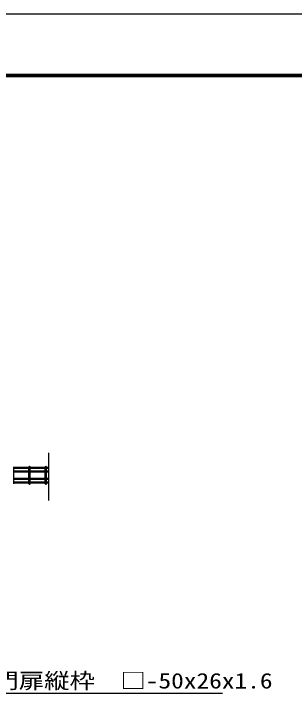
# Model space of a CAD drawing. Units: millimetres, scale not verified. Extents: x -4455 to 4455, y -3150 to 3150.
# Drawn here: x -1300 to -430, y 1029 to 3150 of the extents above; entities that cross this region are included whole.
import ezdxf
from ezdxf.enums import TextEntityAlignment as Align

# ---------------------------------------------------------------- set-up
doc = ezdxf.new("R2010")
doc.units = ezdxf.units.MM
doc.header["$LTSCALE"] = 20
for name, color, linetype, lineweight in [('0-3_0', 7, 'Continuous', 25), ('0-9_J180', 2, 'Continuous', 25), ('0-B_EXTCNT-L', 4, 'Continuous', 25), ('1-9_LAYER12', 3, 'Continuous', 25)]:
    doc.layers.add(name, color=color, linetype=linetype, lineweight=lineweight)
doc.styles.add('ＭＳ ゴシック', font='')
doc.styles.get('ＭＳ ゴシック').set_extended_font_data('MS Gothic')

msp = doc.modelspace()

# ---------------------------------------------------------------- linework, layer by layer
at = {"layer": '0-3_0', "color": 3}
msp.add_lwpolyline([(-4455, 3150), (4455, 3150), (4455, -3150), (-4455, -3150)], close=True, dxfattribs=at)
at = {"layer": '0-3_0'}
for points in [[(-4155, 2962.5), (4155, 2962.5), (4155, -2962.5), (-4155, -2962.5)], [(-4153.13, 2960.62), (4153.12, 2960.62), (4153.12, -2960.63), (-4153.13, -2960.63)], [(-4151.25, 2958.75), (4151.25, 2958.75), (4151.25, -2958.75), (-4151.25, -2958.75)], [(-4149.38, 2956.87), (4149.37, 2956.87), (4149.37, -2956.88), (-4149.38, -2956.88)], [(-4147.5, 2955), (4147.5, 2955), (4147.5, -2955), (-4147.5, -2955)]]:
    msp.add_lwpolyline(points, close=True, dxfattribs=at)
at = {"layer": '0-9_J180'}
for p, q in [((-1299.87, 1691.78), (-1299.87, 1744.18)), ((-1252.7, 1742.38), (-1299.87, 1742.38)), ((-1252.7, 1691.78), (-1252.7, 1744.18)), ((-1249.1, 1691.78), (-1249.1, 1744.18)), ((-1201.93, 1742.38), (-1249.1, 1742.38)), ((-1201.93, 1691.78), (-1201.93, 1744.18)), ((-1198.33, 1691.78), (-1198.33, 1744.18)), ((-1191.32, 1742.38), (-1198.33, 1742.38)), ((-1252.7, 1738.78), (-1299.87, 1738.78)), ((-1252.7, 1731.08), (-1299.87, 1731.08)), ((-1252.7, 1727.48), (-1299.87, 1727.48)), ((-1201.93, 1738.78), (-1249.1, 1738.78)), ((-1201.93, 1731.08), (-1249.1, 1731.08)), ((-1201.93, 1727.48), (-1249.1, 1727.48)), ((-1191.32, 1738.78), (-1198.33, 1738.78)), ((-1191.32, 1731.08), (-1198.33, 1731.08)), ((-1191.32, 1727.48), (-1198.33, 1727.48)), ((-1252.7, 1708.48), (-1299.87, 1708.48)), ((-1252.7, 1704.88), (-1299.87, 1704.88)), ((-1252.7, 1697.18), (-1299.87, 1697.18)), ((-1201.93, 1708.48), (-1249.1, 1708.48)), ((-1201.93, 1704.88), (-1249.1, 1704.88)), ((-1201.93, 1697.18), (-1249.1, 1697.18)), ((-1191.32, 1708.48), (-1198.33, 1708.48)), ((-1191.32, 1704.88), (-1198.33, 1704.88)), ((-1191.32, 1697.18), (-1198.33, 1697.18)), ((-1252.7, 1693.58), (-1299.87, 1693.58)), ((-1201.93, 1693.58), (-1249.1, 1693.58)), ((-1191.32, 1693.58), (-1198.33, 1693.58))]:
    msp.add_line(p, q, dxfattribs=at)
for centre, start, end in [((-1250.9, 1744.18), 0, 180), ((-1200.13, 1744.18), 0, 180), ((-1250.9, 1691.78), 180, 0), ((-1200.13, 1691.78), 180, 0)]:
    msp.add_arc(centre, 1.8, start, end, dxfattribs=at)
at = {"layer": '0-B_EXTCNT-L'}
msp.add_line((-1191.32, 1639.45), (-1191.32, 1788.16), dxfattribs=at)
at = {"layer": '1-9_LAYER12'}
msp.add_lwpolyline([(-653.36, 1041.41), (-1371.74, 1041.41), (-1625.55, 627.07)], dxfattribs=at)

# ---------------------------------------------------------------- texts
at = {"layer": '1-9_LAYER12', "style": 'ＭＳ ゴシック', "width": 1.2}
msp.add_text('門扉縦枠\u3000□-50x26x1.6', height=48.11, dxfattribs=at).set_placement((-1363.07, 1042.16), align=Align.BOTTOM_LEFT)

doc.saveas('drawing.dxf')
